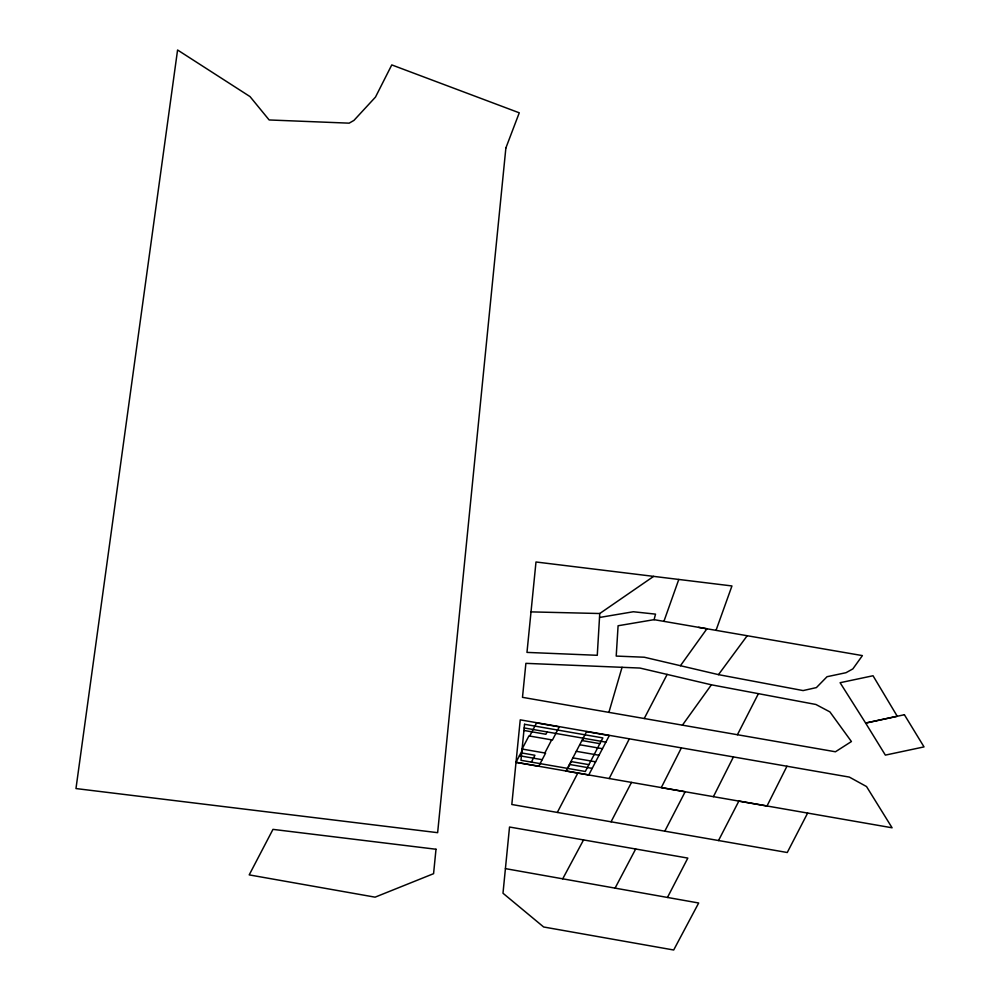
<?xml version="1.0" encoding="UTF-8"?>
<svg xmlns="http://www.w3.org/2000/svg" width="1000" height="1000" viewBox="0 0 1000 1000"><rect width="100%" height="100%" fill="white"/><g stroke="black" fill="none" stroke-linecap="round" stroke-linejoin="round"><path stroke-width="1.5" d="M716.038 630.337L731.95 585.95L535.988 561.987L526.975 652.4L597.275 655.3L599.75 613.525L653.637 576.375M654.087 619.663L862.4 655.6L852.862 668.9L846.012 672.7L827.038 676.712L816.4 687.588L803.1 690.575L718.487 674.638L644.275 657.225L616.213 656.075L618.088 625.75L654.087 619.663L655.525 614.138L633.337 611.75L599.625 617.45M608.888 712.362L622.05 667.312M663.913 621.35L678.787 579.45M786.95 766.237L767.013 805.987L516.013 762.3L522.863 749.175M681.375 747.875L661.3 787.6L685.175 791.75L664.8 831.175L511.812 804.5L520.237 719.85L849.338 777.087L866.525 786.55L892.087 827.788L738.863 801.087L718.525 840.525L664.8 831.175M713.413 796.675L733.425 756.925M609.188 778.525L629.338 738.825M737.425 734.725L758.413 693.65M667.45 897.463L687.825 858.088L509.525 827.025L502.987 893.238L543.65 926.988L673.688 950L698.675 903L505.412 868.625M807.638 813.075L787.262 852.513L718.525 840.525M644.237 718.512L667.15 674.425L711.4 684.812L815.9 704.475L829.9 711.9L851.425 741.538L835.438 751.775L522.487 697.337L525.887 663.35L639.913 668.05L667.15 674.425M611.062 821.8L631.487 782.412M529.712 736.05L536.562 722.925L559.288 726.875L552.45 740L528.938 735.913L522.087 749.038L545.6 753.125L538.75 766.25L516.013 762.3M531.362 762.1L534.925 755.275L521.7 752.962M547.1 731.938L545.887 734.262L523.938 730.45M544.825 753L551.675 739.875M567.737 768.438L571.3 761.6L588.888 764.65M583.475 738.263L582.263 740.6L599.85 743.65M557.312 812.438L577.825 773.062M615.062 888.15L635.688 848.988M562.712 878.825L583.538 839.938M680.438 665.713L706.938 628.763L698.6 627.337M682.425 725.15L711.4 684.812M718.487 674.638L747.2 635.725M531.013 611.888L599.75 613.525M524.188 727.95L605.887 742.138M579.725 744.75L602.463 748.7M576.3 751.312L599.038 755.263M572.875 757.875L595.612 761.825M519.438 755.738L542.175 759.688M569.45 764.438L592.188 768.388M436 849.25L433.575 873.675L375.087 897.163L249.2 874.887L272.975 829.375L436 849.25M505.875 147.963L437.638 832.675L75.975 788.562L177.575 50L250.012 96.587L269.15 119.963L349.162 123.162L353.963 120.388L375.487 97.075L391.775 64.912L519.263 112.812L505.875 147.963M524.55 724.287L520.962 760.3L585.325 771.488L602.85 737.913L524.55 724.287M586.575 731.625L566.025 771L588.763 774.95L609.3 735.575L586.575 731.625M897.262 716.275L865.638 723.075L840.1 682.712L873.025 675.75L897.262 716.275M904.388 714.725L865.638 723.075L885.362 755.113L924.025 746.9L904.388 714.725"/></g></svg>
